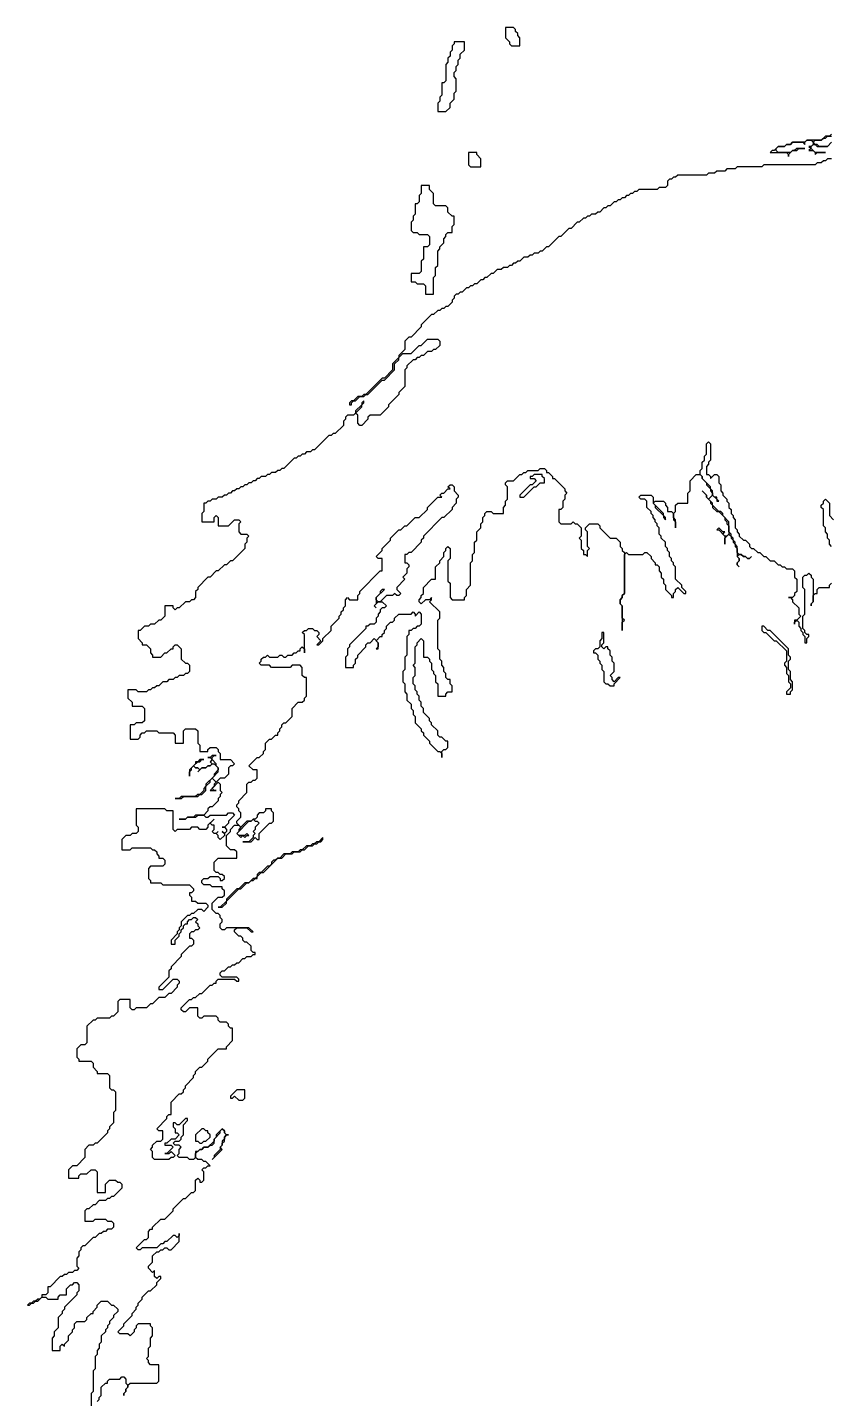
# Model space of a CAD drawing. Header units: metres. Extents: x 0 to 100, y 0 to 141.
# Drawn here: x 30.38 to 40.17, y 111.12 to 127.85 of the extents above; entities that cross this region are included whole.
import ezdxf

# ---------------------------------------------------------------- set-up
doc = ezdxf.new("R2010")
doc.units = ezdxf.units.M

msp = doc.modelspace()

# ---------------------------------------------------------------- linework, layer by layer
for points in [[(36.2, 127.85), (36.2, 127.725), (36.25, 127.675), (36.25, 127.65), (36.275, 127.625), (36.375, 127.625), (36.375, 127.725), (36.35, 127.75), (36.35, 127.775), (36.325, 127.8), (36.325, 127.825), (36.3, 127.85)], [(35.575, 127.675), (35.575, 127.65), (35.55, 127.625), (35.55, 127.575), (35.525, 127.55), (35.525, 127.5), (35.5, 127.475), (35.5, 127.425), (35.475, 127.4), (35.475, 127.2), (35.45, 127.175), (35.425, 127.175), (35.425, 127.025), (35.4, 127), (35.4, 126.95), (35.375, 126.925), (35.375, 126.825), (35.475, 126.825), (35.525, 126.875), (35.525, 126.925), (35.575, 126.975), (35.575, 127.05), (35.6, 127.075), (35.6, 127.225), (35.575, 127.25), (35.575, 127.3), (35.6, 127.325), (35.6, 127.375), (35.625, 127.4), (35.625, 127.45), (35.65, 127.475), (35.65, 127.525), (35.7, 127.575), (35.7, 127.675)], [(35.75, 126.325), (35.75, 126.175), (35.775, 126.15), (35.9, 126.15), (35.9, 126.25), (35.85, 126.3), (35.85, 126.325)], [(35.175, 125.925), (35.175, 125.825), (35.15, 125.8), (35.15, 125.725), (35.125, 125.7), (35.1, 125.7), (35.1, 125.575), (35.075, 125.55), (35.075, 125.5), (35.05, 125.475), (35.05, 125.375), (35.075, 125.35), (35.125, 125.35), (35.15, 125.325), (35.25, 125.325), (35.275, 125.3), (35.275, 125.2), (35.25, 125.175), (35.2, 125.175), (35.2, 125.025), (35.175, 125), (35.175, 124.875), (35.15, 124.85), (35.05, 124.85), (35.05, 124.75), (35.1, 124.75), (35.125, 124.725), (35.2, 124.725), (35.225, 124.7), (35.225, 124.6), (35.325, 124.6), (35.325, 124.8), (35.35, 124.825), (35.35, 124.925), (35.375, 124.95), (35.375, 125.125), (35.4, 125.15), (35.4, 125.175), (35.45, 125.225), (35.45, 125.275), (35.475, 125.3), (35.475, 125.325), (35.5, 125.35), (35.55, 125.35), (35.55, 125.425), (35.575, 125.45), (35.575, 125.55), (35.55, 125.55), (35.5, 125.6), (35.5, 125.65), (35.475, 125.675), (35.35, 125.675), (35.325, 125.7), (35.325, 125.825), (35.275, 125.875), (35.275, 125.925)], [(36.55, 122.4), (36.525, 122.375), (36.5, 122.375), (36.5, 122.35), (36.55, 122.35), (36.575, 122.325), (36.525, 122.275), (36.5, 122.275), (36.375, 122.15), (36.375, 122.125), (36.425, 122.125), (36.55, 122.25), (36.575, 122.25), (36.625, 122.3), (36.675, 122.3), (36.675, 122.35), (36.65, 122.375), (36.65, 122.4)], [(37.375, 120.475), (37.375, 120.4), (37.35, 120.375), (37.35, 120.3), (37.325, 120.275), (37.3, 120.275), (37.275, 120.25), (37.275, 120.225), (37.3, 120.225), (37.325, 120.2), (37.325, 120.15), (37.35, 120.125), (37.35, 120.1), (37.375, 120.075), (37.375, 120.025), (37.4, 120), (37.4, 119.875), (37.425, 119.85), (37.45, 119.85), (37.475, 119.825), (37.525, 119.825), (37.525, 119.85), (37.6, 119.925), (37.575, 119.925), (37.525, 119.875), (37.5, 119.9), (37.5, 119.925), (37.475, 119.95), (37.525, 120), (37.525, 120.1), (37.5, 120.125), (37.5, 120.175), (37.475, 120.2), (37.475, 120.25), (37.45, 120.275), (37.45, 120.3), (37.425, 120.3), (37.4, 120.275), (37.375, 120.3), (37.375, 120.325), (37.4, 120.35), (37.4, 120.475)], [(39.325, 120.55), (39.325, 120.5), (39.35, 120.475), (39.375, 120.475), (39.475, 120.375), (39.5, 120.375), (39.625, 120.25), (39.625, 120.125), (39.6, 120.1), (39.6, 120.075), (39.625, 120.05), (39.625, 119.975), (39.65, 119.95), (39.65, 119.875), (39.675, 119.85), (39.675, 119.8), (39.625, 119.75), (39.625, 119.725), (39.675, 119.725), (39.675, 119.75), (39.7, 119.775), (39.7, 119.875), (39.675, 119.9), (39.675, 120), (39.65, 120.025), (39.65, 120.125), (39.675, 120.15), (39.675, 120.175), (39.65, 120.2), (39.65, 120.275), (39.425, 120.5), (39.4, 120.5), (39.35, 120.55)], [(33.975, 117.975), (33.925, 117.925), (33.9, 117.925), (33.875, 117.9), (33.85, 117.9), (33.825, 117.875), (33.775, 117.875), (33.725, 117.825), (33.7, 117.825), (33.675, 117.8), (33.6, 117.8), (33.575, 117.775), (33.5, 117.775), (33.45, 117.725), (33.425, 117.725), (33.4, 117.7), (33.375, 117.7), (33.35, 117.675), (33.35, 117.65), (33.325, 117.625), (33.3, 117.625), (33.225, 117.55), (33.2, 117.55), (33.175, 117.525), (33.175, 117.5), (33.15, 117.475), (33.125, 117.475), (33.075, 117.425), (33.025, 117.425), (32.95, 117.35), (32.925, 117.35), (32.8, 117.225), (32.8, 117.2), (32.725, 117.125), (32.7, 117.125), (32.75, 117.125), (32.8, 117.175), (32.8, 117.2), (32.95, 117.35), (32.975, 117.35), (33.05, 117.425), (33.075, 117.425), (33.1, 117.45), (33.125, 117.45), (33.15, 117.475), (33.175, 117.475), (33.175, 117.5), (33.225, 117.55), (33.25, 117.55), (33.425, 117.725), (33.475, 117.725), (33.525, 117.775), (33.6, 117.775), (33.625, 117.8), (33.7, 117.8), (33.725, 117.825), (33.75, 117.825), (33.8, 117.875), (33.85, 117.875), (33.875, 117.9), (33.9, 117.9), (33.925, 117.925), (33.95, 117.925), (33.975, 117.95)], [(32.925, 114.9), (32.85, 114.825), (32.85, 114.8), (32.875, 114.8), (32.9, 114.825), (32.95, 114.775), (33, 114.775), (33.025, 114.8), (33.025, 114.9)], [(32.5, 114.425), (32.425, 114.35), (32.425, 114.275), (32.45, 114.275), (32.475, 114.25), (32.5, 114.25), (32.525, 114.275), (32.55, 114.275), (32.6, 114.325), (32.6, 114.35), (32.575, 114.375), (32.575, 114.4), (32.55, 114.4), (32.525, 114.425)]]:
    msp.add_lwpolyline(points, close=True)
for points in [[(40.175, 126.55), (40.15, 126.525), (40.1, 126.525), (40.05, 126.475), (39.875, 126.475), (39.85, 126.45), (39.7, 126.45), (39.675, 126.425), (39.625, 126.425), (39.6, 126.4), (39.525, 126.4), (39.475, 126.35), (39.45, 126.35), (39.425, 126.325), (39.625, 126.325), (39.65, 126.3), (39.65, 126.275), (39.65, 126.3), (39.7, 126.35), (39.75, 126.35), (39.775, 126.375), (39.85, 126.375), (39.75, 126.375), (39.725, 126.35), (39.7, 126.35), (39.675, 126.325), (39.525, 126.325), (39.5, 126.35), (39.5, 126.375), (39.525, 126.4), (39.6, 126.4), (39.625, 126.425), (39.675, 126.425), (39.7, 126.45), (39.825, 126.45), (39.85, 126.425), (39.85, 126.45), (39.875, 126.475), (39.925, 126.475), (39.95, 126.45), (39.95, 126.425), (39.925, 126.4), (39.9, 126.4), (39.925, 126.375), (39.9, 126.35), (39.95, 126.35), (39.975, 126.325), (39.975, 126.3), (40, 126.325), (40.1, 126.325), (39.975, 126.325), (39.925, 126.375), (39.925, 126.4), (39.95, 126.425), (39.975, 126.425), (40, 126.4), (40.125, 126.4), (40.175, 126.45)], [(40.175, 126.45), (40.125, 126.4), (40.025, 126.4), (40, 126.425), (39.975, 126.425), (39.95, 126.45), (39.975, 126.475), (40.05, 126.475), (40.075, 126.5), (40.1, 126.5), (40.125, 126.525), (40.175, 126.525)], [(40.175, 126.25), (40.125, 126.25), (40.1, 126.225), (40.075, 126.225), (40.05, 126.2), (40, 126.2), (39.975, 126.175), (39.35, 126.175), (39.325, 126.15), (39.025, 126.15), (39, 126.125), (38.9, 126.125), (38.875, 126.1), (38.775, 126.1), (38.75, 126.075), (38.675, 126.075), (38.65, 126.05), (38.3, 126.05), (38.275, 126.025), (38.25, 126.025), (38.225, 126), (38.2, 126), (38.175, 125.975), (38.175, 125.925), (38.15, 125.9), (38.075, 125.9), (38.05, 125.875), (37.825, 125.875), (37.8, 125.85), (37.775, 125.85), (37.75, 125.825), (37.725, 125.825), (37.7, 125.8), (37.675, 125.8), (37.65, 125.775), (37.625, 125.775), (37.6, 125.75), (37.575, 125.75), (37.55, 125.725), (37.525, 125.725), (37.475, 125.675), (37.45, 125.675), (37.425, 125.65), (37.4, 125.65), (37.35, 125.6), (37.325, 125.6), (37.3, 125.575), (37.25, 125.575), (37.225, 125.55), (37.2, 125.55), (37.175, 125.525), (37.15, 125.525), (37.1, 125.475), (37.075, 125.475), (37, 125.4), (36.975, 125.4), (36.875, 125.3), (36.85, 125.3), (36.725, 125.175), (36.7, 125.175), (36.65, 125.125), (36.625, 125.125), (36.6, 125.1), (36.55, 125.1), (36.525, 125.075), (36.5, 125.075), (36.475, 125.05), (36.425, 125.05), (36.375, 125), (36.35, 125), (36.325, 124.975), (36.3, 124.975), (36.275, 124.95), (36.25, 124.95), (36.225, 124.925), (36.175, 124.925), (36.15, 124.9), (36.1, 124.9), (36.05, 124.85), (36.025, 124.85), (35.975, 124.8), (35.95, 124.8), (35.925, 124.775), (35.9, 124.775), (35.85, 124.725), (35.825, 124.725), (35.8, 124.7), (35.775, 124.7), (35.75, 124.675), (35.725, 124.675), (35.675, 124.625), (35.65, 124.625), (35.625, 124.6), (35.6, 124.6), (35.575, 124.575), (35.575, 124.55), (35.55, 124.525), (35.55, 124.5), (35.5, 124.45), (35.475, 124.45), (35.45, 124.425), (35.425, 124.425), (35.4, 124.4), (35.375, 124.4), (35.325, 124.35), (35.3, 124.35), (35.175, 124.225), (35.175, 124.2), (35.05, 124.075), (35.025, 124.075), (34.975, 124.025), (34.975, 123.925), (34.9, 123.85), (34.9, 123.825), (34.825, 123.75), (34.825, 123.675), (34.725, 123.575), (34.7, 123.575), (34.5, 123.375), (34.475, 123.375), (34.45, 123.35), (34.4, 123.35), (34.35, 123.3), (34.325, 123.3), (34.3, 123.275), (34.3, 123.25), (34.325, 123.25), (34.325, 123.275), (34.35, 123.3), (34.375, 123.3), (34.425, 123.35), (34.475, 123.35), (34.5, 123.375), (34.525, 123.375), (34.7, 123.55), (34.725, 123.55), (34.85, 123.675), (34.85, 123.75), (34.9, 123.8), (34.9, 123.825), (34.95, 123.875), (35.05, 123.875), (35.15, 123.975), (35.175, 123.975), (35.25, 124.05), (35.375, 124.05), (35.4, 124.025), (35.4, 123.975), (35.35, 123.925), (35.325, 123.925), (35.3, 123.9), (35.25, 123.9), (35.2, 123.85), (35.175, 123.85), (35.15, 123.825), (35.125, 123.825), (35.1, 123.8), (35.075, 123.8), (35, 123.725), (35, 123.7), (34.975, 123.675), (34.975, 123.475), (34.9, 123.4), (34.9, 123.375), (34.775, 123.25), (34.775, 123.225), (34.675, 123.125), (34.55, 123.125), (34.525, 123.1), (34.525, 123.075), (34.45, 123), (34.425, 123), (34.4, 123.025), (34.4, 123.125), (34.375, 123.15), (34.45, 123.225), (34.45, 123.25), (34.475, 123.275), (34.475, 123.3), (34.45, 123.275), (34.45, 123.25), (34.375, 123.175), (34.375, 123.15), (34.35, 123.125), (34.275, 123.125), (34.25, 123.1), (34.25, 123.075), (34.225, 123.05), (34.225, 123), (34.125, 122.9), (34.1, 122.9), (34.075, 122.875), (34.05, 122.875), (33.875, 122.7), (33.85, 122.7), (33.825, 122.675), (33.775, 122.675), (33.75, 122.65), (33.725, 122.65), (33.7, 122.625), (33.675, 122.625), (33.65, 122.6), (33.625, 122.6), (33.5, 122.475), (33.475, 122.475), (33.45, 122.45), (33.425, 122.45), (33.4, 122.425), (33.35, 122.425), (33.325, 122.4), (33.3, 122.4), (33.275, 122.375), (33.225, 122.375), (33.2, 122.35), (33.175, 122.35), (33.15, 122.325), (33.125, 122.325), (33.1, 122.3), (33.075, 122.3), (33.05, 122.275), (33.025, 122.275), (33, 122.25), (32.975, 122.25), (32.95, 122.225), (32.925, 122.225), (32.9, 122.2), (32.875, 122.2), (32.85, 122.175), (32.825, 122.175), (32.8, 122.15), (32.775, 122.15), (32.75, 122.125), (32.7, 122.125), (32.675, 122.1), (32.625, 122.1), (32.6, 122.075), (32.575, 122.075), (32.55, 122.05), (32.525, 122.05), (32.525, 121.95), (32.5, 121.925), (32.5, 121.825), (32.65, 121.825), (32.65, 121.875), (32.675, 121.9), (32.7, 121.875), (32.7, 121.775), (32.825, 121.775), (32.9, 121.85), (32.95, 121.85), (32.975, 121.825), (32.95, 121.8), (32.95, 121.7), (32.975, 121.675), (33.05, 121.675), (33.075, 121.65), (33.05, 121.625), (33.05, 121.575), (33.025, 121.55), (33.025, 121.5), (32.875, 121.35), (32.85, 121.35), (32.8, 121.3), (32.775, 121.3), (32.7, 121.225), (32.675, 121.225), (32.6, 121.15), (32.575, 121.15), (32.45, 121.025), (32.45, 121), (32.425, 120.975), (32.425, 120.9), (32.4, 120.875), (32.375, 120.875), (32.35, 120.85), (32.3, 120.85), (32.225, 120.775), (32.2, 120.775), (32.175, 120.75), (32.15, 120.775), (32.15, 120.8), (32.05, 120.8), (32.05, 120.675), (32, 120.625), (31.975, 120.625), (31.925, 120.575), (31.875, 120.575), (31.85, 120.55), (31.8, 120.55), (31.75, 120.5), (31.725, 120.5), (31.725, 120.4), (31.775, 120.35), (31.775, 120.325), (31.825, 120.325), (31.875, 120.275), (31.875, 120.225), (31.9, 120.2), (31.9, 120.175), (32, 120.175), (32.05, 120.225), (32.075, 120.225), (32.125, 120.275), (32.15, 120.275), (32.15, 120.3), (32.175, 120.325), (32.2, 120.325), (32.25, 120.275), (32.25, 120.15), (32.3, 120.1), (32.325, 120.1), (32.35, 120.075), (32.35, 120), (32.325, 119.975), (32.3, 119.975), (32.275, 119.95), (32.225, 119.95), (32.2, 119.925), (32.175, 119.925), (32.15, 119.9), (32.1, 119.9), (32.075, 119.875), (32.025, 119.875), (31.975, 119.825), (31.95, 119.825), (31.925, 119.8), (31.9, 119.8), (31.875, 119.775), (31.85, 119.775), (31.825, 119.75), (31.725, 119.75), (31.7, 119.775), (31.6, 119.775), (31.6, 119.675), (31.65, 119.625), (31.65, 119.575), (31.775, 119.575), (31.8, 119.55), (31.8, 119.4), (31.775, 119.375), (31.7, 119.375), (31.675, 119.35), (31.625, 119.35), (31.625, 119.175), (31.725, 119.175), (31.75, 119.2), (31.75, 119.225), (31.775, 119.25), (31.8, 119.25), (31.825, 119.275), (31.95, 119.275), (31.975, 119.25), (32.15, 119.25), (32.175, 119.225), (32.175, 119.125), (32.275, 119.125), (32.275, 119.275), (32.3, 119.3), (32.425, 119.3), (32.45, 119.275), (32.45, 119.125), (32.475, 119.1), (32.475, 119.025), (32.575, 119.025), (32.575, 119.05), (32.6, 119.075), (32.675, 119.075), (32.7, 119.05), (32.7, 119.025), (32.725, 119), (32.725, 118.925), (32.85, 118.925), (32.9, 118.875), (32.875, 118.85), (32.85, 118.85), (32.825, 118.825), (32.825, 118.75), (32.775, 118.7), (32.725, 118.7), (32.675, 118.65), (32.625, 118.7), (32.7, 118.775), (32.7, 118.825), (32.675, 118.85), (32.675, 118.875), (32.625, 118.925), (32.625, 118.95), (32.65, 118.975), (32.675, 118.975), (32.625, 118.975), (32.6, 118.95), (32.575, 118.95), (32.6, 118.95), (32.625, 118.925), (32.6, 118.9), (32.625, 118.875), (32.6, 118.85), (32.575, 118.85), (32.55, 118.825), (32.5, 118.825), (32.475, 118.8), (32.45, 118.825), (32.425, 118.825), (32.4, 118.85), (32.45, 118.9), (32.475, 118.9), (32.5, 118.925), (32.525, 118.925), (32.475, 118.925), (32.45, 118.9), (32.425, 118.9), (32.425, 118.875), (32.35, 118.8), (32.35, 118.725), (32.35, 118.775), (32.375, 118.8), (32.375, 118.825), (32.4, 118.85), (32.425, 118.825), (32.45, 118.825), (32.475, 118.8), (32.45, 118.775), (32.5, 118.825), (32.55, 118.825), (32.575, 118.85), (32.6, 118.85), (32.625, 118.875), (32.65, 118.875), (32.7, 118.825), (32.7, 118.8), (32.65, 118.75), (32.65, 118.725), (32.55, 118.625), (32.55, 118.6), (32.525, 118.575), (32.525, 118.55), (32.475, 118.5), (32.45, 118.5), (32.425, 118.475), (32.25, 118.475), (32.225, 118.45), (32.175, 118.45), (32.25, 118.45), (32.275, 118.475), (32.45, 118.475), (32.475, 118.5), (32.5, 118.5), (32.55, 118.55), (32.55, 118.6), (32.6, 118.65), (32.6, 118.675), (32.625, 118.7), (32.675, 118.65), (32.65, 118.625), (32.65, 118.6), (32.6, 118.55), (32.675, 118.55), (32.65, 118.55), (32.625, 118.575), (32.7, 118.65), (32.725, 118.625), (32.725, 118.55), (32.75, 118.525), (32.725, 118.5), (32.725, 118.475), (32.7, 118.45), (32.7, 118.425), (32.625, 118.35), (32.6, 118.35), (32.575, 118.325), (32.575, 118.3), (32.525, 118.25), (32.425, 118.25), (32.4, 118.225), (32.325, 118.225), (32.3, 118.2), (32.225, 118.2), (32.3, 118.2), (32.325, 118.225), (32.425, 118.225), (32.45, 118.25), (32.525, 118.25), (32.55, 118.225), (32.575, 118.225), (32.6, 118.25), (32.8, 118.25), (32.825, 118.275), (32.875, 118.275), (32.9, 118.25), (32.825, 118.175), (32.825, 118.15), (32.775, 118.1), (32.75, 118.1), (32.775, 118.1), (32.8, 118.075), (32.8, 118.05), (32.775, 118.025), (32.75, 118.05), (32.775, 118.025), (32.775, 118), (32.725, 117.95), (32.7, 117.975), (32.7, 118), (32.675, 118.025), (32.7, 118.05), (32.675, 118.025), (32.65, 118.025), (32.625, 118.05), (32.65, 118.075), (32.65, 118.125), (32.625, 118.125), (32.6, 118.15), (32.65, 118.2), (32.575, 118.125), (32.575, 118.1), (32.55, 118.075), (32.475, 118.075), (32.45, 118.1), (32.375, 118.1), (32.35, 118.075), (32.2, 118.075), (32.175, 118.05), (32.15, 118.075), (32.15, 118.3), (32.075, 118.3), (32.05, 118.325), (31.7, 118.325), (31.7, 118.125), (31.725, 118.1), (31.725, 118.05), (31.7, 118.025), (31.65, 118.025), (31.625, 118), (31.575, 118), (31.525, 117.95), (31.525, 117.825), (31.625, 117.825), (31.65, 117.85), (31.875, 117.85), (31.9, 117.825), (31.925, 117.825), (31.95, 117.8), (31.95, 117.775), (31.975, 117.75), (31.975, 117.725), (32.025, 117.725), (32.05, 117.7), (32.05, 117.65), (32.025, 117.625), (31.875, 117.625), (31.85, 117.6), (31.85, 117.475), (31.875, 117.45), (31.875, 117.425), (32, 117.425), (32.025, 117.4), (32.35, 117.4), (32.4, 117.35), (32.4, 117.325), (32.375, 117.3), (32.35, 117.3), (32.35, 117.275), (32.375, 117.25), (32.375, 117.2), (32.425, 117.2), (32.45, 117.175), (32.55, 117.175), (32.575, 117.15), (32.575, 117.125), (32.525, 117.075), (32.5, 117.1), (32.45, 117.1), (32.4, 117.05), (32.375, 117.05), (32.35, 117.025), (32.325, 117.025), (32.25, 116.95), (32.25, 116.9), (32.225, 116.875), (32.225, 116.85), (32.2, 116.825), (32.2, 116.8), (32.125, 116.725), (32.125, 116.675), (32.175, 116.675), (32.175, 116.725), (32.225, 116.775), (32.225, 116.8), (32.25, 116.825), (32.25, 116.85), (32.275, 116.875), (32.275, 116.9), (32.3, 116.925), (32.325, 116.925), (32.325, 116.95), (32.35, 116.975), (32.375, 116.975), (32.4, 117), (32.425, 117), (32.45, 116.975), (32.425, 116.95), (32.45, 116.925), (32.45, 116.9), (32.475, 116.875), (32.45, 116.85), (32.425, 116.85), (32.4, 116.825), (32.375, 116.825), (32.35, 116.8), (32.35, 116.75), (32.375, 116.75), (32.4, 116.725), (32.4, 116.675), (32.375, 116.65), (32.35, 116.65), (32.25, 116.55), (32.25, 116.525), (32.125, 116.4), (32.125, 116.375), (32.1, 116.35), (32.1, 116.275), (31.975, 116.15), (31.975, 116.125), (32.025, 116.125), (32.15, 116.25), (32.2, 116.25), (32.225, 116.225), (32.225, 116.2), (32.2, 116.175), (32.2, 116.15), (32.125, 116.075), (32.1, 116.075), (32.05, 116.025), (31.975, 116.025), (31.9, 115.95), (31.875, 115.95), (31.825, 115.9), (31.7, 115.9), (31.675, 115.875), (31.65, 115.875), (31.625, 115.9), (31.625, 116), (31.5, 116), (31.475, 115.975), (31.475, 115.85), (31.425, 115.8), (31.4, 115.8), (31.375, 115.775), (31.225, 115.775), (31.2, 115.75), (31.175, 115.75), (31.1, 115.675), (31.1, 115.475), (31.075, 115.45), (31.025, 115.45), (30.975, 115.4), (30.975, 115.3), (31, 115.275), (31, 115.25), (31.15, 115.25), (31.175, 115.225), (31.175, 115.175), (31.225, 115.125), (31.225, 115.1), (31.35, 115.1), (31.375, 115.075), (31.375, 114.925), (31.4, 114.9), (31.425, 114.9), (31.45, 114.875), (31.45, 114.65), (31.425, 114.625), (31.425, 114.5), (31.375, 114.45), (31.375, 114.425), (31.35, 114.4), (31.35, 114.375), (31.225, 114.25), (31.2, 114.25), (31.175, 114.225), (31.125, 114.225), (31.075, 114.175), (31.075, 114.075), (30.975, 113.975), (30.925, 113.975), (30.875, 113.925), (30.875, 113.825), (31, 113.825), (31, 113.85), (31.025, 113.875), (31.1, 113.875), (31.15, 113.925), (31.2, 113.925), (31.225, 113.9), (31.225, 113.65), (31.325, 113.65), (31.325, 113.75), (31.375, 113.8), (31.45, 113.8), (31.475, 113.775), (31.5, 113.775), (31.525, 113.75), (31.525, 113.7), (31.425, 113.6), (31.4, 113.6), (31.375, 113.575), (31.35, 113.575), (31.325, 113.55), (31.25, 113.55), (31.2, 113.5), (31.175, 113.5), (31.125, 113.45), (31.1, 113.45), (31.075, 113.425), (31.075, 113.3), (31.175, 113.3), (31.2, 113.325), (31.325, 113.325), (31.35, 113.3), (31.4, 113.3), (31.425, 113.275), (31.425, 113.225), (31.4, 113.2), (31.35, 113.2), (31.325, 113.175), (31.3, 113.175), (31.275, 113.15), (31.25, 113.15), (31.2, 113.1), (31.175, 113.1), (31.075, 113), (31.05, 113), (31.025, 112.975), (31.025, 112.95), (31, 112.925), (31, 112.875), (30.975, 112.85), (30.975, 112.75), (31, 112.725), (30.975, 112.7), (30.95, 112.7), (30.925, 112.675), (30.875, 112.675), (30.85, 112.65), (30.825, 112.65), (30.8, 112.625), (30.775, 112.625), (30.65, 112.5), (30.625, 112.5), (30.625, 112.425), (30.6, 112.4), (30.55, 112.4), (30.55, 112.375), (30.525, 112.35), (30.5, 112.35), (30.475, 112.325), (30.45, 112.325), (30.425, 112.3), (30.4, 112.3), (30.375, 112.275), (30.4, 112.275), (30.425, 112.3), (30.45, 112.3), (30.475, 112.325), (30.5, 112.325), (30.55, 112.375), (30.6, 112.375), (30.625, 112.35), (30.75, 112.35), (30.75, 112.375), (30.775, 112.4), (30.85, 112.4), (30.85, 112.475), (30.9, 112.525), (30.925, 112.525), (30.95, 112.55), (30.975, 112.55), (31, 112.525), (31, 112.45), (30.975, 112.425), (30.975, 112.4), (30.825, 112.25), (30.825, 112.225), (30.8, 112.2), (30.8, 112.175), (30.75, 112.125), (30.75, 112), (30.7, 111.95), (30.7, 111.9), (30.675, 111.875), (30.675, 111.725), (30.775, 111.725), (30.775, 111.775), (30.8, 111.8), (30.825, 111.775), (30.825, 111.8), (30.875, 111.85), (30.875, 111.9), (30.925, 111.95), (30.925, 111.975), (30.95, 112), (30.95, 112.05), (30.975, 112.075), (31.075, 112.075), (31.1, 112.1), (31.1, 112.125), (31.15, 112.175), (31.175, 112.175), (31.175, 112.2), (31.225, 112.25), (31.225, 112.275), (31.275, 112.325), (31.35, 112.325), (31.4, 112.275), (31.425, 112.275), (31.475, 112.225), (31.475, 112.2), (31.425, 112.15), (31.425, 112.125), (31.375, 112.075), (31.375, 112.05), (31.35, 112.025), (31.35, 112), (31.325, 111.975), (31.325, 111.95), (31.275, 111.9), (31.275, 111.825), (31.25, 111.8), (31.25, 111.75), (31.225, 111.725), (31.225, 111.675), (31.2, 111.65), (31.2, 111.5), (31.175, 111.475), (31.175, 111.225), (31.15, 111.2), (31.15, 111.05)], [(31.225, 111.1), (31.25, 111.125), (31.25, 111.15), (31.275, 111.175), (31.275, 111.275), (31.325, 111.325), (31.35, 111.325), (31.35, 111.35), (31.375, 111.375), (31.5, 111.375), (31.525, 111.4), (31.55, 111.4), (31.575, 111.375), (31.575, 111.325), (31.6, 111.3), (31.6, 111.275), (31.575, 111.25), (31.575, 111.225), (31.55, 111.2), (31.55, 111.175), (31.55, 111.2), (31.575, 111.225), (31.575, 111.25), (31.6, 111.275), (31.6, 111.3), (31.625, 111.325), (31.95, 111.325), (31.975, 111.35), (31.975, 111.55), (31.875, 111.55), (31.85, 111.575), (31.85, 111.6), (31.825, 111.625), (31.85, 111.65), (31.85, 111.75), (31.875, 111.775), (31.875, 111.875), (31.9, 111.9), (31.9, 112), (31.875, 112.025), (31.875, 112.05), (31.725, 112.05), (31.7, 112.025), (31.7, 112), (31.675, 111.975), (31.675, 111.95), (31.625, 111.9), (31.6, 111.925), (31.5, 111.925), (31.475, 111.95), (31.55, 112.025), (31.55, 112.05), (31.65, 112.15), (31.65, 112.175), (31.7, 112.225), (31.7, 112.25), (31.725, 112.275), (31.725, 112.3), (31.775, 112.35), (31.775, 112.375), (31.85, 112.45), (31.875, 112.45), (31.95, 112.525), (31.95, 112.55), (32, 112.6), (32, 112.625), (31.975, 112.625), (31.95, 112.6), (31.925, 112.625), (31.925, 112.7), (31.9, 112.675), (31.85, 112.725), (31.85, 112.75), (31.9, 112.8), (31.9, 112.875), (31.95, 112.925), (31.975, 112.925), (32, 112.95), (32.025, 112.95), (32.05, 112.975), (32.075, 112.975), (32.1, 112.95), (32.125, 112.95), (32.225, 113.05), (32.225, 113.15), (32.225, 113.125), (32.2, 113.1), (32.175, 113.125), (32.15, 113.125), (32.075, 113.05), (32.05, 113.05), (32.025, 113.025), (32, 113.025), (31.95, 112.975), (31.775, 112.975), (31.75, 112.95), (31.725, 112.95), (31.7, 112.975), (31.8, 113.075), (31.825, 113.075), (31.85, 113.1), (31.85, 113.175), (31.875, 113.2), (31.9, 113.2), (31.9, 113.225), (32, 113.325), (32.05, 113.325), (32.15, 113.425), (32.15, 113.45), (32.275, 113.575), (32.3, 113.575), (32.375, 113.65), (32.4, 113.65), (32.425, 113.675), (32.425, 113.8), (32.45, 113.825), (32.475, 113.8), (32.475, 113.775), (32.5, 113.775), (32.525, 113.8), (32.525, 113.9), (32.5, 113.925), (32.525, 113.95), (32.55, 113.95), (32.575, 113.975), (32.6, 113.975), (32.55, 114.025), (32.525, 114.025), (32.5, 114.05), (32.45, 114.05), (32.425, 114.075), (32.425, 114.125), (32.475, 114.175), (32.5, 114.175), (32.525, 114.2), (32.575, 114.2), (32.6, 114.225), (32.625, 114.225), (32.65, 114.25), (32.65, 114.3), (32.725, 114.375), (32.725, 114.4), (32.75, 114.425), (32.775, 114.4), (32.775, 114.375), (32.8, 114.35), (32.775, 114.325), (32.775, 114.3), (32.75, 114.275), (32.75, 114.225), (32.725, 114.2), (32.725, 114.175), (32.65, 114.1), (32.65, 114.075), (32.625, 114.05), (32.75, 114.175), (32.725, 114.2), (32.75, 114.225), (32.75, 114.25), (32.775, 114.275), (32.775, 114.325), (32.8, 114.35), (32.825, 114.35), (32.8, 114.35), (32.775, 114.375), (32.775, 114.4), (32.75, 114.425), (32.675, 114.35), (32.675, 114.325), (32.65, 114.3), (32.65, 114.275), (32.575, 114.2), (32.525, 114.2), (32.5, 114.175), (32.475, 114.175), (32.45, 114.15), (32.425, 114.15), (32.425, 114.075), (32.4, 114.05), (32.35, 114.05), (32.325, 114.075), (32.225, 114.075), (32.2, 114.1), (32.225, 114.125), (32.225, 114.175), (32.25, 114.2), (32.225, 114.225), (32.175, 114.225), (32.15, 114.25), (32.175, 114.275), (32.225, 114.275), (32.25, 114.3), (32.25, 114.325), (32.275, 114.35), (32.275, 114.475), (32.325, 114.525), (32.325, 114.55), (32.3, 114.55), (32.225, 114.475), (32.2, 114.475), (32.175, 114.5), (32.15, 114.5), (32.15, 114.45), (32.175, 114.425), (32.175, 114.375), (32.2, 114.375), (32.225, 114.35), (32.175, 114.3), (32.125, 114.3), (32.075, 114.25), (32.05, 114.25), (32.05, 114.225), (32.125, 114.225), (32.15, 114.2), (32.075, 114.125), (32.05, 114.125), (32.1, 114.125), (32.125, 114.15), (32.175, 114.1), (32.15, 114.075), (32.125, 114.075), (32.1, 114.05), (31.925, 114.05), (31.9, 114.075), (31.9, 114.15), (31.875, 114.175), (31.9, 114.2), (31.9, 114.225), (31.95, 114.275), (32, 114.275), (32.025, 114.3), (32.025, 114.4), (31.975, 114.4), (31.95, 114.425), (32.075, 114.55), (32.075, 114.575), (32.1, 114.6), (32.125, 114.6), (32.125, 114.75), (32.225, 114.85), (32.25, 114.85), (32.275, 114.875), (32.275, 114.9), (32.3, 114.925), (32.3, 114.95), (32.4, 115.05), (32.4, 115.075), (32.425, 115.1), (32.425, 115.125), (32.475, 115.175), (32.5, 115.175), (32.575, 115.25), (32.575, 115.275), (32.7, 115.4), (32.8, 115.4), (32.8, 115.425), (32.875, 115.5), (32.875, 115.65), (32.85, 115.65), (32.825, 115.675), (32.825, 115.7), (32.8, 115.725), (32.725, 115.725), (32.7, 115.75), (32.7, 115.775), (32.675, 115.8), (32.525, 115.8), (32.5, 115.775), (32.475, 115.775), (32.45, 115.8), (32.45, 115.9), (32.35, 115.9), (32.3, 115.85), (32.275, 115.85), (32.25, 115.875), (32.25, 115.9), (32.35, 116), (32.375, 116), (32.4, 116.025), (32.425, 116.025), (32.475, 116.075), (32.5, 116.075), (32.6, 116.175), (32.625, 116.175), (32.65, 116.2), (32.675, 116.2), (32.675, 116.225), (32.7, 116.25), (32.9, 116.25), (32.925, 116.225), (32.95, 116.225), (32.95, 116.25), (32.925, 116.275), (32.75, 116.275), (32.725, 116.3), (32.725, 116.325), (32.75, 116.35), (32.775, 116.35), (32.825, 116.4), (32.85, 116.4), (32.875, 116.425), (32.9, 116.425), (32.925, 116.45), (32.95, 116.45), (33, 116.5), (33.025, 116.5), (33.05, 116.525), (33.1, 116.525), (33.125, 116.55), (33.15, 116.55), (33.15, 116.575), (33.125, 116.575), (33.1, 116.6), (33.1, 116.65), (33.05, 116.7), (33.025, 116.7), (33, 116.725), (33, 116.75), (32.975, 116.775), (32.95, 116.775), (32.9, 116.825), (32.9, 116.85), (32.925, 116.875), (33.05, 116.875), (33.1, 116.825), (33.125, 116.825), (33.075, 116.875), (32.8, 116.875), (32.775, 116.85), (32.75, 116.85), (32.725, 116.875), (32.725, 116.925), (32.75, 116.95), (32.75, 116.975), (32.725, 117), (32.725, 117.025), (32.7, 117.05), (32.675, 117.05), (32.625, 117.1), (32.625, 117.175), (32.7, 117.25), (32.75, 117.25), (32.775, 117.275), (32.775, 117.325), (32.75, 117.35), (32.75, 117.375), (32.625, 117.375), (32.6, 117.4), (32.525, 117.4), (32.5, 117.425), (32.5, 117.45), (32.525, 117.475), (32.575, 117.475), (32.6, 117.5), (32.7, 117.5), (32.725, 117.475), (32.725, 117.45), (32.75, 117.45), (32.775, 117.475), (32.775, 117.5), (32.75, 117.525), (32.725, 117.525), (32.7, 117.55), (32.675, 117.55), (32.65, 117.575), (32.65, 117.675), (32.7, 117.725), (32.925, 117.725), (32.925, 117.8), (32.9, 117.825), (32.85, 117.825), (32.8, 117.875), (32.8, 118), (32.85, 118.05), (32.85, 118.075), (32.9, 118.125), (32.95, 118.125), (32.975, 118.1), (32.95, 118.075), (32.95, 118.05), (32.925, 118.025), (32.975, 117.975), (33, 118), (33.025, 117.975), (33.05, 118), (33.075, 118), (33.05, 118.025), (33.025, 118), (32.95, 118), (32.925, 118.025), (33.075, 118.175), (33.1, 118.175), (33.125, 118.2), (33.15, 118.175), (33.175, 118.175), (33.2, 118.15), (33.15, 118.1), (33.15, 118.075), (33.125, 118.05), (33.15, 118.025), (33.125, 118), (33.125, 117.975), (33.075, 117.925), (33, 117.925), (33.1, 117.925), (33.15, 117.975), (33.175, 117.95), (33.2, 117.95), (33.2, 118.025), (33.325, 118.15), (33.35, 118.15), (33.375, 118.175), (33.375, 118.275), (33.35, 118.3), (33.35, 118.325), (33.275, 118.325), (33.275, 118.3), (33.25, 118.275), (33.2, 118.275), (33.175, 118.25), (33.175, 118.225), (33.15, 118.2), (33.125, 118.2), (33.1, 118.175), (33.05, 118.175), (32.975, 118.1), (32.925, 118.15), (32.925, 118.175), (32.975, 118.225), (32.975, 118.275), (32.95, 118.3), (32.95, 118.325), (32.925, 118.35), (32.925, 118.375), (32.95, 118.4), (32.95, 118.425), (33.05, 118.525), (33.05, 118.625), (33.075, 118.65), (33.1, 118.65), (33.125, 118.675), (33.15, 118.675), (33.175, 118.7), (33.175, 118.8), (33.125, 118.8), (33.075, 118.85), (33.175, 118.95), (33.2, 118.95), (33.25, 119), (33.25, 119.025), (33.275, 119.05), (33.275, 119.125), (33.325, 119.175), (33.35, 119.175), (33.4, 119.225), (33.425, 119.225), (33.425, 119.25), (33.45, 119.275), (33.45, 119.3), (33.475, 119.325), (33.475, 119.35), (33.5, 119.375), (33.525, 119.375), (33.6, 119.45), (33.6, 119.55), (33.675, 119.625), (33.725, 119.625), (33.75, 119.65), (33.75, 119.675), (33.775, 119.7), (33.775, 119.925), (33.75, 119.925), (33.725, 119.95), (33.725, 120.05), (33.7, 120.075), (33.6, 120.075), (33.575, 120.05), (33.35, 120.05), (33.325, 120.075), (33.225, 120.075), (33.2, 120.1), (33.225, 120.125), (33.225, 120.15), (33.25, 120.175), (33.275, 120.175), (33.3, 120.2), (33.325, 120.175), (33.425, 120.175), (33.45, 120.2), (33.475, 120.2), (33.5, 120.175), (33.525, 120.175), (33.55, 120.2), (33.6, 120.2), (33.625, 120.225), (33.65, 120.225), (33.675, 120.25), (33.7, 120.25), (33.7, 120.275), (33.725, 120.3), (33.75, 120.275), (33.75, 120.225), (33.75, 120.45), (33.725, 120.475), (33.75, 120.5), (33.775, 120.5), (33.8, 120.525), (33.85, 120.525), (33.875, 120.5), (33.9, 120.5), (33.925, 120.475), (33.925, 120.45), (33.9, 120.425), (33.95, 120.375), (33.9, 120.325), (33.925, 120.325), (33.975, 120.375), (33.975, 120.4), (34.075, 120.5), (34.075, 120.55), (34.175, 120.65), (34.175, 120.675), (34.2, 120.7), (34.2, 120.725), (34.225, 120.75), (34.225, 120.775), (34.25, 120.8), (34.25, 120.875), (34.275, 120.9), (34.3, 120.875), (34.4, 120.875), (34.4, 120.925), (34.425, 120.95), (34.425, 120.975), (34.675, 121.225), (34.7, 121.225), (34.7, 121.375), (34.65, 121.375), (34.625, 121.4), (34.7, 121.475), (34.7, 121.5), (34.8, 121.6), (34.8, 121.625), (34.9, 121.725), (34.925, 121.725), (34.975, 121.775), (35, 121.775), (35.1, 121.875), (35.15, 121.875), (35.25, 121.975), (35.25, 122), (35.375, 122.125), (35.425, 122.125), (35.4, 122.15), (35.425, 122.175), (35.45, 122.175), (35.5, 122.225), (35.525, 122.225), (35.5, 122.25), (35.525, 122.275), (35.55, 122.275), (35.575, 122.25), (35.575, 122.2), (35.625, 122.15), (35.625, 122.125), (35.6, 122.1), (35.6, 122.05), (35.55, 122), (35.55, 121.975), (35.45, 121.875), (35.425, 121.875), (35.2, 121.65), (35.2, 121.625), (35.175, 121.6), (35.175, 121.575), (35.05, 121.45), (35.025, 121.45), (35, 121.425), (34.975, 121.425), (34.975, 121.325), (35, 121.325), (35.025, 121.3), (35.025, 121.275), (35, 121.25), (35, 121.2), (34.95, 121.15), (34.975, 121.125), (34.875, 121.025), (34.875, 121), (34.925, 120.95), (34.9, 120.925), (34.875, 120.925), (34.85, 120.95), (34.825, 120.925), (34.75, 120.925), (34.675, 120.85), (34.65, 120.85), (34.625, 120.875), (34.625, 120.9), (34.725, 121), (34.7, 121), (34.675, 120.975), (34.675, 120.95), (34.625, 120.9), (34.625, 120.825), (34.6, 120.8), (34.625, 120.775), (34.6, 120.8), (34.65, 120.85), (34.7, 120.85), (34.75, 120.8), (34.725, 120.775), (34.7, 120.775), (34.675, 120.75), (34.675, 120.725), (34.65, 120.7), (34.65, 120.675), (34.625, 120.65), (34.625, 120.6), (34.6, 120.575), (34.55, 120.575), (34.525, 120.55), (34.5, 120.55), (34.5, 120.525), (34.3, 120.325), (34.3, 120.3), (34.275, 120.275), (34.275, 120.2), (34.25, 120.175), (34.25, 120.05), (34.35, 120.05), (34.35, 120.075), (34.375, 120.1), (34.375, 120.15), (34.4, 120.175), (34.4, 120.2), (34.5, 120.3), (34.5, 120.325), (34.525, 120.35), (34.55, 120.35), (34.6, 120.4), (34.65, 120.35), (34.65, 120.3), (34.625, 120.275), (34.65, 120.275), (34.65, 120.35), (34.625, 120.375), (34.675, 120.425), (34.7, 120.425), (34.7, 120.45), (34.725, 120.475), (34.725, 120.5), (34.75, 120.525), (34.75, 120.55), (34.8, 120.6), (34.825, 120.6), (34.85, 120.625), (34.85, 120.65), (34.9, 120.7), (35.05, 120.7), (35.075, 120.725), (35.1, 120.7), (35.1, 120.675), (35.15, 120.725), (35.175, 120.7), (35.175, 120.575), (35.15, 120.55), (35.125, 120.55), (35.1, 120.525), (35.075, 120.525), (35.05, 120.5), (35.025, 120.5), (35.025, 120.45), (35, 120.425), (35, 120.2), (34.975, 120.175), (34.975, 120.025), (34.95, 120), (34.95, 119.875), (34.975, 119.85), (34.975, 119.75), (35, 119.725), (35, 119.65), (35.05, 119.6), (35.05, 119.55), (35.075, 119.525), (35.075, 119.475), (35.1, 119.45), (35.1, 119.375), (35.175, 119.3), (35.175, 119.275), (35.2, 119.25), (35.2, 119.225), (35.275, 119.15), (35.275, 119.125), (35.375, 119.025), (35.4, 119.025), (35.425, 119), (35.425, 118.95), (35.425, 119.025), (35.45, 119.05), (35.475, 119.05), (35.5, 119.075), (35.5, 119.15), (35.475, 119.15), (35.425, 119.2), (35.4, 119.2), (35.375, 119.225), (35.375, 119.275), (35.3, 119.35), (35.3, 119.375), (35.275, 119.4), (35.275, 119.425), (35.2, 119.5), (35.2, 119.55), (35.175, 119.575), (35.175, 119.625), (35.15, 119.65), (35.15, 119.7), (35.125, 119.725), (35.125, 119.75), (35.1, 119.775), (35.1, 119.825), (35.075, 119.85), (35.075, 119.925), (35.1, 119.95), (35.1, 120.05), (35.075, 120.075), (35.1, 120.1), (35.1, 120.3), (35.125, 120.325), (35.125, 120.35), (35.175, 120.4), (35.2, 120.375), (35.2, 120.175), (35.25, 120.175), (35.275, 120.15), (35.275, 120.125), (35.3, 120.1), (35.3, 120.025), (35.325, 120), (35.325, 119.975), (35.35, 119.95), (35.35, 119.875), (35.375, 119.85), (35.375, 119.7), (35.475, 119.7), (35.475, 119.725), (35.5, 119.75), (35.55, 119.75), (35.55, 119.825), (35.525, 119.85), (35.525, 119.9), (35.5, 119.9), (35.475, 119.925), (35.475, 119.975), (35.45, 120), (35.45, 120.05), (35.425, 120.075), (35.425, 120.125), (35.4, 120.15), (35.4, 120.25), (35.375, 120.275), (35.375, 120.625), (35.4, 120.65), (35.4, 120.725), (35.275, 120.85), (35.3, 120.875), (35.3, 120.9), (35.275, 120.875), (35.225, 120.875), (35.175, 120.825), (35.15, 120.85), (35.15, 120.875), (35.175, 120.9), (35.175, 120.925), (35.2, 120.95), (35.2, 121.025), (35.3, 121.125), (35.35, 121.125), (35.35, 121.275), (35.4, 121.325), (35.4, 121.35), (35.45, 121.4), (35.45, 121.45), (35.475, 121.475), (35.475, 121.5), (35.5, 121.525), (35.525, 121.5), (35.525, 121.375), (35.5, 121.35), (35.5, 121.1), (35.525, 121.075), (35.525, 120.9), (35.55, 120.875), (35.7, 120.875), (35.7, 120.9), (35.725, 120.925), (35.725, 121), (35.775, 121.05), (35.775, 121.325), (35.8, 121.35), (35.8, 121.425), (35.825, 121.45), (35.825, 121.575), (35.85, 121.6), (35.85, 121.7), (35.9, 121.75), (35.9, 121.8), (35.925, 121.825), (35.925, 121.875), (35.95, 121.9), (35.95, 121.925), (35.975, 121.95), (36.025, 121.95), (36.05, 121.925), (36.175, 121.925), (36.175, 122), (36.2, 122.025), (36.2, 122.075), (36.225, 122.1), (36.225, 122.25), (36.2, 122.275), (36.2, 122.3), (36.225, 122.325), (36.3, 122.325), (36.375, 122.4), (36.4, 122.4), (36.425, 122.425), (36.45, 122.425), (36.475, 122.45), (36.6, 122.45), (36.625, 122.475), (36.675, 122.475), (36.7, 122.45), (36.7, 122.425), (36.725, 122.425), (36.775, 122.375), (36.775, 122.35), (36.8, 122.35), (36.925, 122.225), (36.925, 122.2), (36.95, 122.175), (36.925, 122.15), (36.925, 122.1), (36.9, 122.075), (36.9, 122), (36.875, 121.975), (36.85, 121.975), (36.85, 121.825), (36.875, 121.8), (37, 121.8), (37.025, 121.825), (37.05, 121.8), (37.075, 121.8), (37.125, 121.75), (37.125, 121.65), (37.1, 121.625), (37.125, 121.6), (37.125, 121.5), (37.15, 121.475), (37.15, 121.425), (37.175, 121.425), (37.2, 121.4), (37.2, 121.475), (37.225, 121.5), (37.2, 121.525), (37.2, 121.7), (37.175, 121.725), (37.175, 121.75), (37.225, 121.8), (37.325, 121.8), (37.35, 121.775), (37.35, 121.75), (37.475, 121.625), (37.55, 121.625), (37.6, 121.575), (37.6, 121.525), (37.625, 121.5), (37.625, 121.475), (37.65, 121.45), (37.65, 120.95), (37.625, 120.925), (37.625, 120.9), (37.6, 120.875), (37.6, 120.825), (37.625, 120.8), (37.625, 120.5), (37.625, 120.6), (37.65, 120.625), (37.625, 120.65), (37.625, 120.8), (37.6, 120.825), (37.6, 120.875), (37.625, 120.9), (37.625, 120.925), (37.65, 120.95), (37.65, 121.425), (37.675, 121.45), (37.7, 121.425), (37.875, 121.425), (37.9, 121.45), (37.925, 121.45), (37.975, 121.4), (37.975, 121.375), (38.025, 121.325), (38.025, 121.3), (38.05, 121.3), (38.075, 121.275), (38.075, 121.225), (38.1, 121.2), (38.1, 121.15), (38.125, 121.125), (38.125, 121.075), (38.15, 121.05), (38.15, 121), (38.225, 120.925), (38.225, 120.9), (38.25, 120.9), (38.25, 120.95), (38.275, 120.975), (38.275, 121), (38.3, 121.025), (38.375, 120.95), (38.4, 120.95), (38.4, 120.975), (38.35, 121.025), (38.35, 121.05), (38.275, 121.125), (38.275, 121.275), (38.25, 121.3), (38.25, 121.325), (38.225, 121.35), (38.225, 121.375), (38.2, 121.4), (38.2, 121.45), (38.175, 121.475), (38.175, 121.5), (38.15, 121.525), (38.15, 121.575), (38.1, 121.625), (38.1, 121.65), (38.075, 121.675), (38.075, 121.75), (38.05, 121.775), (38.05, 121.8), (38.025, 121.825), (38.025, 121.85), (38, 121.875), (38, 121.9), (37.975, 121.925), (37.975, 121.95), (37.925, 122), (37.925, 122.075), (37.9, 122.1), (37.85, 122.1), (37.825, 122.125), (37.85, 122.15), (37.975, 122.15), (38, 122.125), (38, 122.05), (38.025, 122.025), (38.025, 122), (38.125, 121.9), (38.125, 121.875), (38.15, 121.85), (38.15, 121.875), (38.125, 121.9), (38.125, 121.925), (38, 122.05), (38.025, 122.075), (38.125, 122.075), (38.15, 122.05), (38.15, 122.025), (38.175, 122), (38.175, 121.95), (38.225, 121.95), (38.25, 121.925), (38.25, 121.85), (38.275, 121.825), (38.275, 121.75), (38.275, 121.85), (38.25, 121.875), (38.25, 121.925), (38.275, 121.95), (38.275, 122.025), (38.3, 122.05), (38.425, 122.05), (38.425, 122.175), (38.45, 122.2), (38.45, 122.325), (38.525, 122.4), (38.575, 122.4), (38.6, 122.375), (38.6, 122.35), (38.65, 122.3), (38.65, 122.275), (38.7, 122.225), (38.7, 122.2), (38.725, 122.175), (38.725, 122.15), (38.675, 122.1), (38.65, 122.125), (38.65, 122.15), (38.6, 122.2), (38.65, 122.15), (38.65, 122.125), (38.7, 122.075), (38.7, 122.05), (38.725, 122.025), (38.725, 122), (38.775, 121.95), (38.8, 121.95), (38.875, 121.875), (38.875, 121.85), (38.9, 121.825), (38.9, 121.8), (38.925, 121.775), (38.925, 121.675), (38.9, 121.65), (38.875, 121.65), (38.85, 121.675), (38.875, 121.7), (38.85, 121.7), (38.8, 121.75), (38.775, 121.725), (38.8, 121.725), (38.875, 121.65), (38.875, 121.55), (38.875, 121.625), (38.925, 121.675), (38.95, 121.65), (38.95, 121.625), (38.975, 121.6), (38.975, 121.575), (39, 121.55), (39, 121.525), (39.025, 121.5), (39.025, 121.4), (39.05, 121.375), (39.05, 121.35), (39.025, 121.325), (39.025, 121.3), (39.05, 121.275), (39.025, 121.3), (39.025, 121.325), (39.05, 121.35), (39.05, 121.375), (39.025, 121.4), (39.05, 121.425), (39.075, 121.425), (39.1, 121.4), (39.125, 121.4), (39.15, 121.375), (39.175, 121.375), (39.2, 121.4), (39.175, 121.375), (39.15, 121.375), (39.125, 121.4), (39.1, 121.4), (39.075, 121.425), (39.05, 121.425), (39.025, 121.45), (39.025, 121.525), (39, 121.55), (39, 121.575), (38.975, 121.6), (38.975, 121.625), (38.95, 121.65), (38.95, 121.675), (38.925, 121.7), (38.925, 121.825), (38.85, 121.9), (38.85, 121.925), (38.825, 121.95), (38.8, 121.95), (38.725, 122.025), (38.725, 122.05), (38.675, 122.1), (38.725, 122.15), (38.775, 122.1), (38.775, 122.075), (38.8, 122.075), (38.775, 122.1), (38.775, 122.125), (38.75, 122.125), (38.725, 122.15), (38.725, 122.2), (38.7, 122.225), (38.7, 122.25), (38.6, 122.35), (38.6, 122.375), (38.575, 122.4), (38.575, 122.45), (38.6, 122.475), (38.6, 122.55), (38.625, 122.575), (38.625, 122.625), (38.65, 122.65), (38.65, 122.775), (38.675, 122.8), (38.7, 122.775), (38.7, 122.575), (38.675, 122.55), (38.675, 122.525), (38.65, 122.5), (38.65, 122.4), (38.675, 122.4), (38.7, 122.375), (38.7, 122.35), (38.75, 122.4), (38.775, 122.4), (38.8, 122.375), (38.8, 122.3), (38.825, 122.275), (38.825, 122.2), (38.85, 122.175), (38.85, 122.15), (38.9, 122.1), (38.9, 122.075), (38.925, 122.05), (38.925, 122), (38.95, 121.975), (38.95, 121.925), (38.975, 121.9), (38.975, 121.875), (39, 121.85), (39, 121.75), (39.025, 121.725), (39.025, 121.7), (39.05, 121.675), (39.05, 121.65), (39.1, 121.6), (39.125, 121.6), (39.175, 121.55), (39.175, 121.525), (39.2, 121.5), (39.225, 121.5), (39.275, 121.45), (39.3, 121.45), (39.35, 121.4), (39.375, 121.4), (39.425, 121.35), (39.475, 121.35), (39.525, 121.3), (39.55, 121.3), (39.575, 121.275), (39.6, 121.275), (39.625, 121.25), (39.7, 121.25), (39.725, 121.225), (39.725, 121.15), (39.75, 121.125), (39.75, 120.975), (39.725, 120.95), (39.725, 120.925), (39.7, 120.9), (39.65, 120.9), (39.675, 120.9), (39.7, 120.875), (39.7, 120.85), (39.775, 120.775), (39.775, 120.7), (39.8, 120.675), (39.75, 120.625), (39.725, 120.625), (39.725, 120.575), (39.725, 120.6), (39.75, 120.625), (39.775, 120.6), (39.775, 120.55), (39.8, 120.525), (39.8, 120.5), (39.825, 120.475), (39.825, 120.45), (39.85, 120.425), (39.85, 120.35), (39.875, 120.35), (39.875, 120.4), (39.9, 120.425), (39.9, 120.45), (39.875, 120.45), (39.85, 120.475), (39.85, 120.5), (39.825, 120.525), (39.825, 120.675), (39.85, 120.7), (39.85, 121), (39.825, 121.025), (39.825, 121.15), (39.85, 121.175), (39.875, 121.175), (39.9, 121.2), (39.925, 121.175), (39.925, 121.15), (39.95, 121.125), (39.95, 120.85), (39.925, 120.825), (39.925, 120.8), (39.925, 120.825), (39.95, 120.85), (39.95, 120.925), (39.975, 120.95), (40, 120.95), (40, 121), (40.025, 121.025), (40.15, 121.025), (40.15, 121.05), (40.175, 121.075)], [(40.175, 121.525), (40.15, 121.55), (40.15, 121.6), (40.125, 121.625), (40.125, 121.675), (40.1, 121.7), (40.1, 121.75), (40.075, 121.775), (40.075, 121.975), (40.05, 122), (40.05, 122.025), (40.075, 122.05), (40.075, 122.075), (40.1, 122.1), (40.15, 122.05), (40.15, 121.9), (40.2, 121.85)]]:
    msp.add_lwpolyline(points)

doc.saveas('drawing.dxf')
